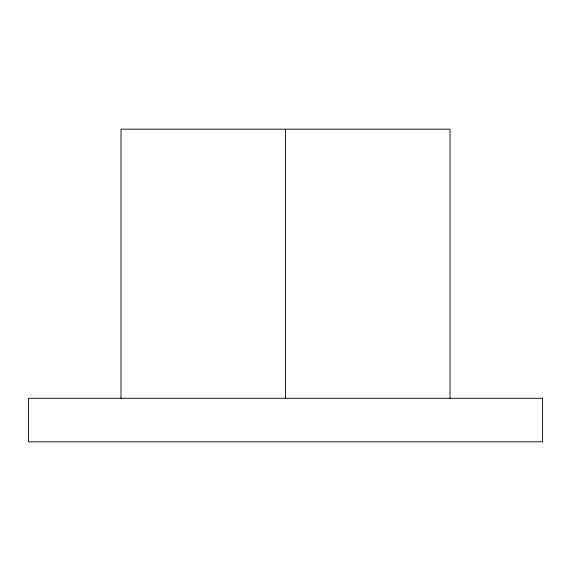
<?xml version="1.0" encoding="UTF-8"?>
<svg xmlns="http://www.w3.org/2000/svg" width="571" height="571" viewBox="0 0 571 571"><rect width="100%" height="100%" fill="white"/><g stroke="black" fill="none" stroke-linecap="round" stroke-linejoin="round"><path stroke-width="0.86" d="M450.012 398.287L450.012 129.174L120.988 129.174L120.988 398.287M285.5 129.174L285.5 398.287M542.45 398.287L28.55 398.287L28.55 441.826L542.45 441.826L542.45 398.287"/></g></svg>
